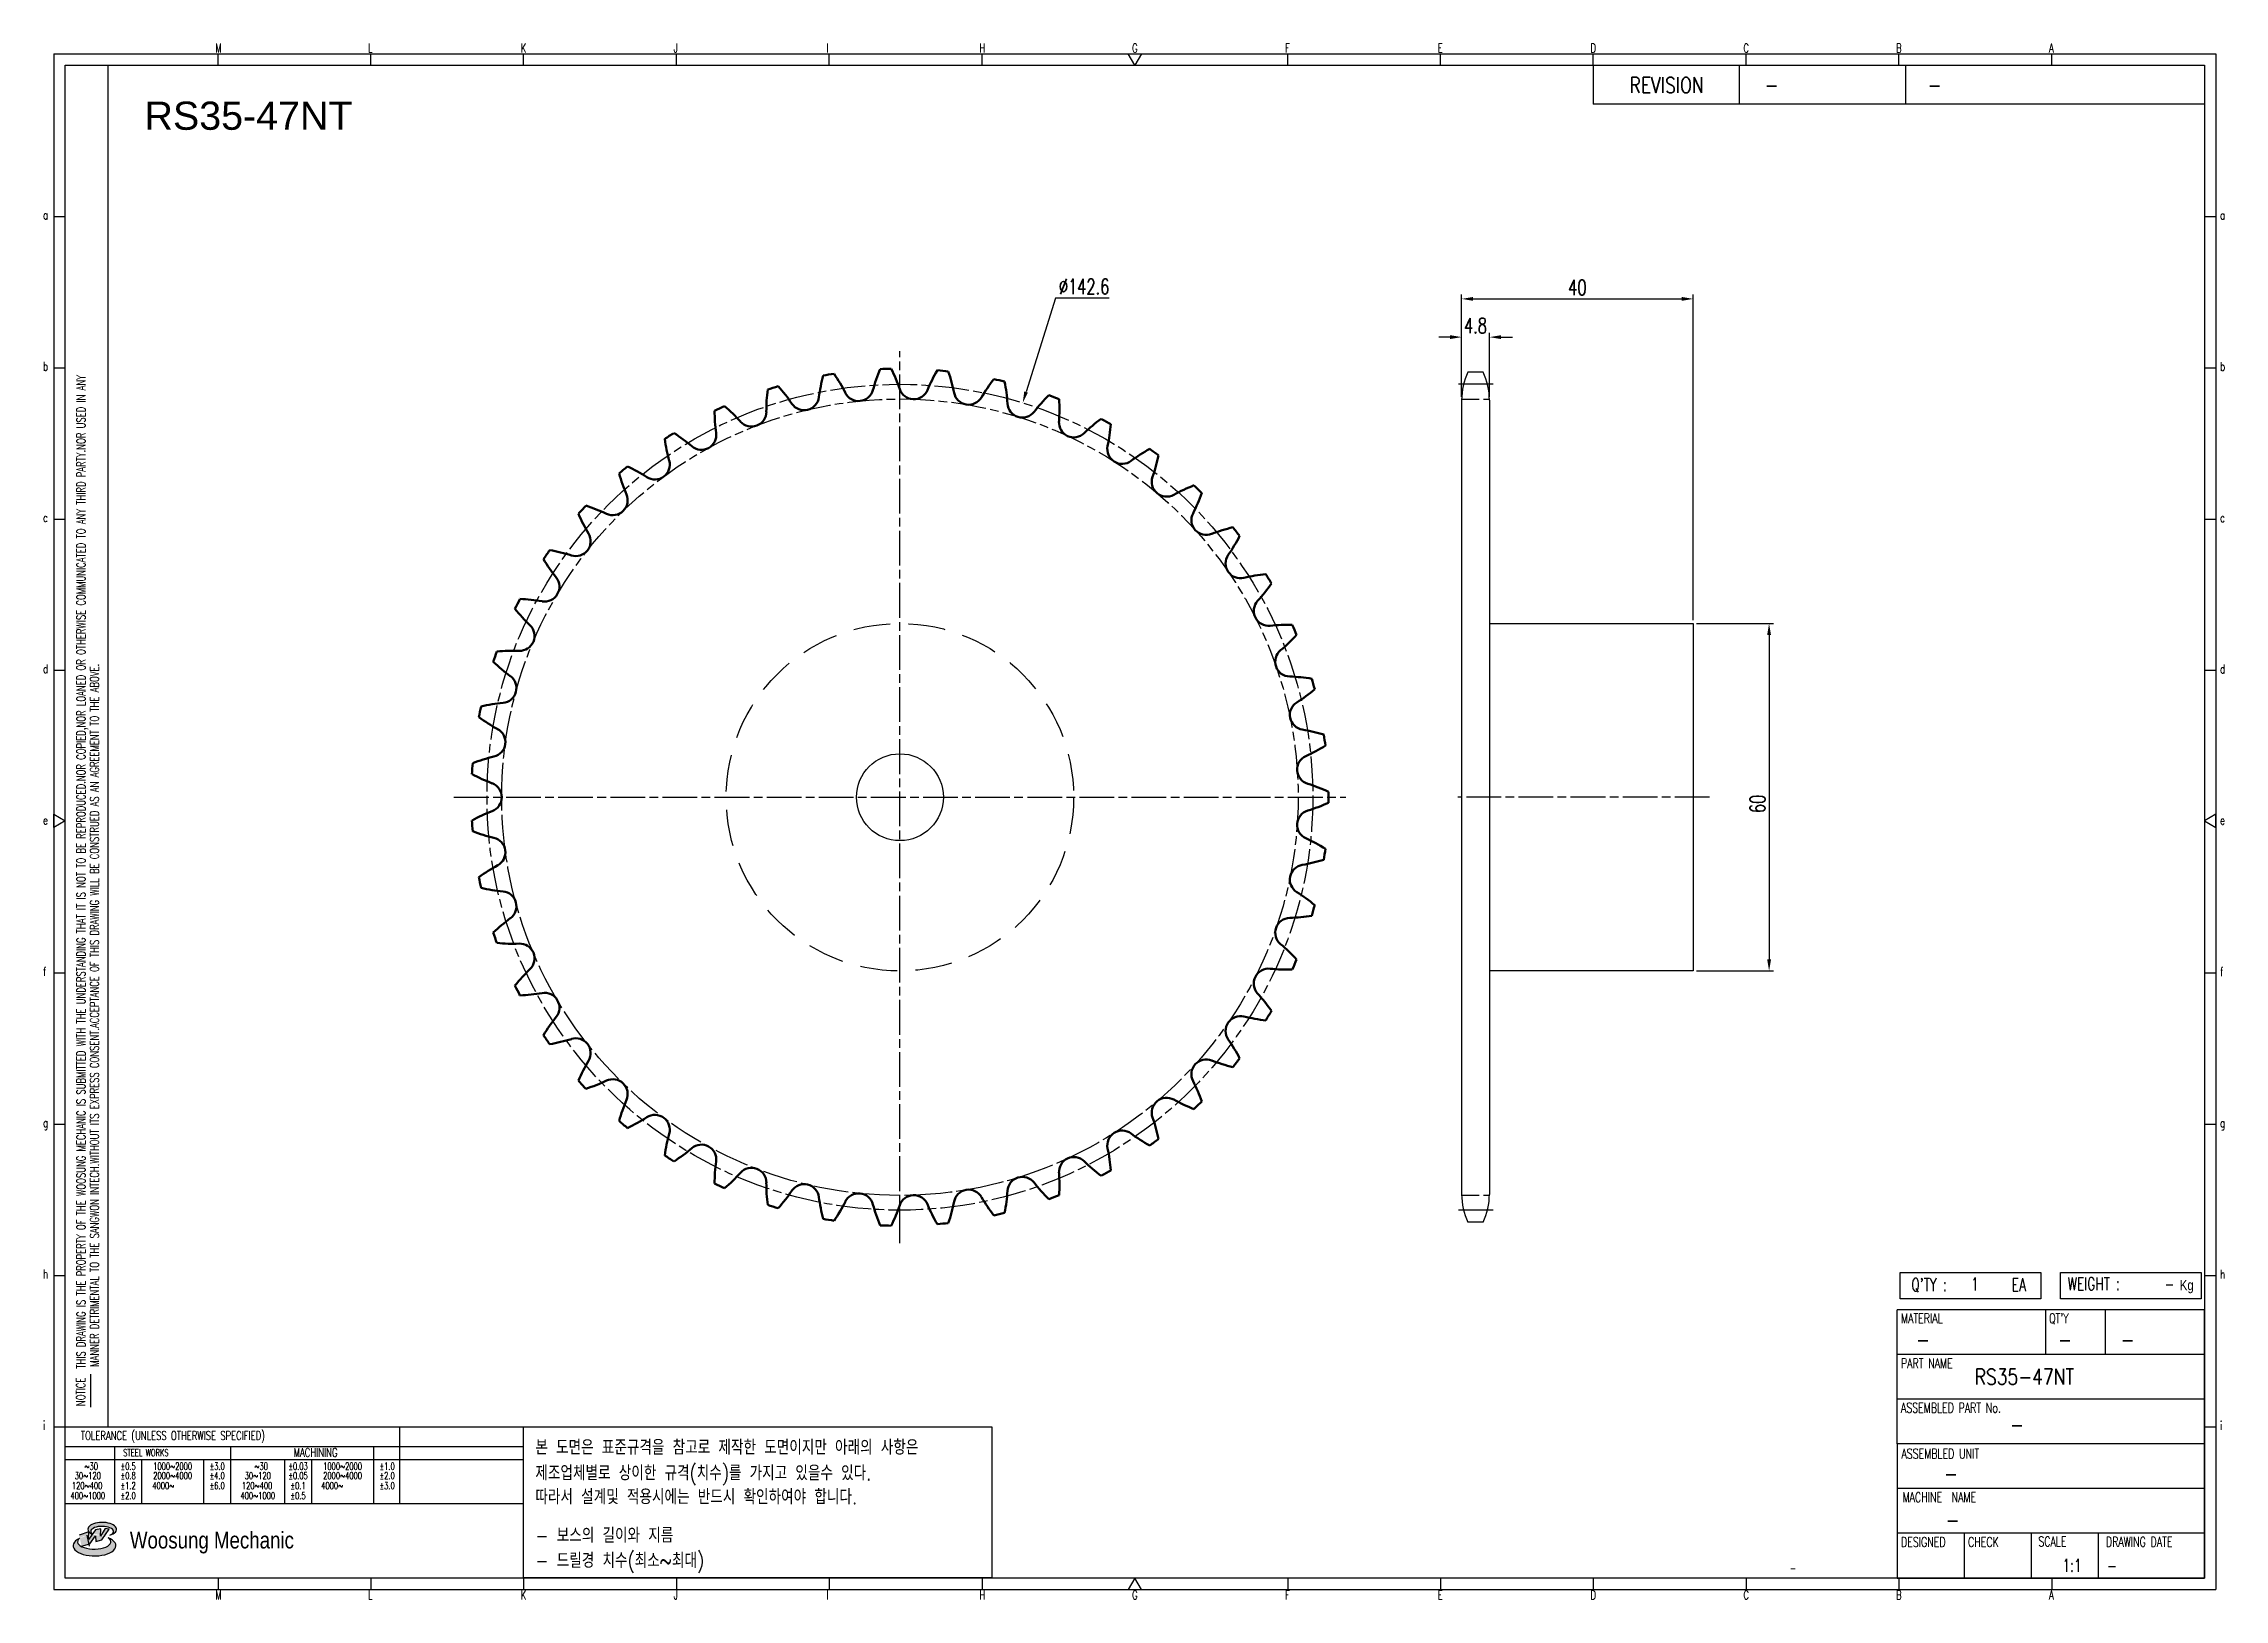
# Model space of a CAD drawing. Header units: millimetres. Extents: x -44812 to -44435, y 1096 to 1364.
import ezdxf
from ezdxf.enums import TextEntityAlignment as Align

# ---------------------------------------------------------------- set-up
doc = ezdxf.new("R2010")
doc.units = ezdxf.units.MM
for name, pattern in [('AM_ISO02W050', [7.5, 6, -1.5]), ('AM_ISO02W050x2', [3.75, 3, -0.75]), ('AM_ISO08W050', [18, 12, -1.5, 3, -1.5]), ('AM_ISO08W050x2', [9, 6, -0.75, 1.5, -0.75]), ('HIDDEN', [9.525, 6.35, -3.175])]:
    doc.linetypes.add(name, pattern=pattern)
for name, color, linetype, lineweight in [('AM_0N', 7, 'Continuous', 50), ('AM_3N', 6, 'AM_ISO02W050', 25), ('AM_7', 4, 'AM_ISO08W050', 25), ('AM_7N', 4, 'AM_ISO08W050', 25)]:
    doc.layers.add(name, color=color, linetype=linetype, lineweight=lineweight)
for name, color, linetype in [('HL', 2, 'HIDDEN'), ('S-DIM', 7, 'Continuous'), ('TITLE', 7, 'Continuous'), ('도면레이아웃', 7, 'Continuous')]:
    doc.layers.add(name, color=color, linetype=linetype)
doc.styles.add('HAN', font='ROMANS.shx', dxfattribs={"width": 0.7, "bigfont": 'whgtxt.shx'})
doc.styles.add('HKD_ST2', font='romans.shx', dxfattribs={"width": 0.7, "height": 4, "bigfont": '@extfont2.shx'})
doc.styles.add('HSG', font='SIMPLEX.shx', dxfattribs={"width": 0.7, "bigfont": 'HSG.shx'})
doc.styles.add('ROMANS', font='romans.shx', dxfattribs={"width": 0.7, "bigfont": 'whgtxt.shx'})
doc.styles.add('SLDTEXTSTYLE4', font='arial.ttf', dxfattribs={"width": 0.8})
doc.styles.get("Standard").update_dxf_attribs({"font": 'arial.ttf'})
doc.dimstyles.new('APP3.5', dxfattribs={"dimscale": 1.1, "dimtxt": 2.4, "dimasz": 1.8, "dimexe": 0.7, "dimexo": 0.5, "dimgap": 0.6, "dimtad": 1, "dimtoh": 1, "dimdec": 1, "dimrnd": 0.01, "dimzin": 9, "dimdsep": 46, "dimtxsty": 'HSG', "dimcen": 0, "dimclrd": 1, "dimclre": 1, "dimclrt": 256, "dimazin": 2, "dimtp": 1, "dimtm": 1, "dimtfac": 0.5, "dimtdec": 1, "dimtofl": 0, "dimtmove": 0, "dimatfit": 3, "dimfxl": 0, "dimtvp": 1, "dimtolj": 2, "dimlwd": -1, "dimlwe": -1, "dimarcsym": 0})

# ---------------------------------------------------------------- blocks, each defined once
blk = doc.blocks.new('SUYWSHJH')
at = {"layer": '도면레이아웃'}
h = blk.add_hatch(color=10, dxfattribs=at)
h.paths.add_polyline_path([(1.544, 35.177), (1.554, 34.966), (1.779, 35.034), (2.054, 35.422), (1.908, 35.446), (1.728, 35.167), (1.741, 35.439), (1.547, 35.405), (1.292, 35.041), (1.295, 35.33), (0.943, 35.208), (1.03, 34.8), (1.336, 34.885)])
edge = h.paths.add_edge_path()
edge.add_ellipse((1.795, 35.421), major_axis=(-0.53, 0), ratio=0.487785, start_angle=122.36065, end_angle=403.39574)
edge.add_line((1.411, 35.244), (1.419, 35.261))
edge.add_ellipse((1.798, 35.344), major_axis=(-0.423, 0), ratio=0.444396, start_angle=131.58977, end_angle=386.19408, ccw=False)
edge = h.paths.add_edge_path()
edge.add_ellipse((1.512, 34.815), major_axis=(-0.793, 0), ratio=0.480113, start_angle=314.67633, end_angle=590.85213)
edge.add_ellipse((1.501, 34.958), major_axis=(-0.62, 0), ratio=0.43311, start_angle=331.7024, end_angle=574.42495, ccw=False)
for p, q in [((0, 90.118), (80.15, 90.118)), ((0, 90.118), (0, 33.191)), ((6.089, 89.693), (6.089, 90.118)), ((11.753, 89.693), (11.753, 90.118)), ((17.418, 89.693), (17.418, 90.118)), ((23.082, 89.693), (23.082, 90.118)), ((28.746, 89.693), (28.746, 90.118)), ((34.411, 89.693), (34.411, 90.118)), ((45.739, 89.693), (45.739, 90.118)), ((51.404, 89.693), (51.404, 90.118)), ((57.068, 89.693), (57.068, 90.118)), ((62.732, 89.693), (62.732, 90.118)), ((68.397, 89.693), (68.397, 90.118)), ((74.061, 89.693), (74.061, 90.118)), ((80.15, 90.118), (80.15, 33.191)), ((0, 84.085), (0.425, 84.085)), ((79.725, 84.085), (80.15, 84.085)), ((0, 78.478), (0.425, 78.478)), ((79.725, 78.478), (80.15, 78.478)), ((0, 72.87), (0.425, 72.87)), ((79.725, 72.87), (80.15, 72.87)), ((0, 67.262), (0.425, 67.262)), ((79.725, 67.262), (80.15, 67.262)), ((0, 56.047), (0.425, 56.047)), ((79.725, 56.047), (80.15, 56.047)), ((0, 50.439), (0.425, 50.439)), ((79.725, 50.439), (80.15, 50.439)), ((0, 44.832), (0.425, 44.832)), ((79.725, 44.832), (80.15, 44.832)), ((1.377, 39.947), (1.377, 41.174)), ((0, 39.224), (0.425, 39.224)), ((79.725, 39.224), (80.15, 39.224)), ((0, 33.191), (80.15, 33.191)), ((6.089, 33.616), (6.089, 33.191)), ((11.753, 33.616), (11.753, 33.191)), ((17.418, 33.616), (17.418, 33.191)), ((23.082, 33.616), (23.082, 33.191)), ((28.746, 33.616), (28.746, 33.191)), ((34.411, 33.616), (34.411, 33.191)), ((45.739, 33.616), (45.739, 33.191)), ((51.404, 33.616), (51.404, 33.191)), ((57.068, 33.616), (57.068, 33.191)), ((62.732, 33.616), (62.732, 33.191)), ((68.397, 33.616), (68.397, 33.191)), ((74.061, 33.616), (74.061, 33.191))]:
    blk.add_line(p, q)
at = {"color": 2}
for p, q in [((2.017, 39.224), (2.017, 89.693)), ((0.425, 39.224), (17.418, 39.224)), ((12.816, 39.224), (12.816, 36.382)), ((17.418, 33.616), (17.418, 39.224)), ((0.425, 38.487), (17.418, 38.487)), ((0.425, 38.012), (17.418, 38.012)), ((2.257, 38.487), (2.257, 36.382)), ((3.257, 38.012), (3.257, 36.382)), ((5.557, 38.012), (5.557, 36.382)), ((6.557, 38.5), (6.557, 36.382)), ((8.557, 38.012), (8.557, 36.382)), ((9.557, 38.026), (9.557, 36.382)), ((11.857, 38.487), (11.857, 36.382)), ((0.425, 36.382), (17.418, 36.382))]:
    blk.add_line(p, q, dxfattribs=at)
at = {"color": 6, "ltscale": 0.5}
for p, q in [((57.068, 89.693), (57.068, 88.246)), ((62.47, 89.693), (62.47, 88.246)), ((68.635, 89.693), (68.635, 88.246)), ((79.725, 88.246), (57.068, 88.246)), ((68.336, 38.59), (68.336, 43.563)), ((79.725, 43.563), (68.336, 43.563)), ((73.827, 43.563), (73.827, 41.905)), ((76.037, 43.563), (76.037, 41.905)), ((79.725, 38.59), (79.725, 43.563)), ((79.725, 41.905), (68.336, 41.905)), ((79.725, 40.248), (68.336, 40.248)), ((68.336, 38.59), (68.336, 33.616)), ((79.725, 38.59), (68.336, 38.59)), ((79.725, 33.616), (79.725, 38.59)), ((79.725, 36.932), (68.336, 36.932)), ((79.725, 35.274), (68.336, 35.274)), ((70.822, 33.616), (70.822, 35.274)), ((73.309, 33.616), (73.309, 35.274)), ((75.796, 33.616), (75.796, 35.274)), ((68.336, 33.616), (79.725, 33.616))]:
    blk.add_line(p, q, dxfattribs=at)
for points in [[(40.075, 89.693), (39.83, 90.118), (40.32, 90.118)], [(0.425, 89.693), (79.725, 89.693), (79.725, 33.616), (0.425, 33.616)], [(0.425, 61.679), (0, 61.433), (0, 61.924)], [(79.725, 61.679), (80.15, 61.433), (80.15, 61.924)], [(40.075, 33.616), (39.83, 33.191), (40.32, 33.191)]]:
    blk.add_lwpolyline(points, close=True)
at = {"layer": 'TITLE', "color": 20}
for p, q in [((68.449, 43.961), (68.449, 44.936)), ((68.449, 44.936), (73.654, 44.936)), ((73.654, 44.936), (73.654, 43.961)), ((74.39, 43.961), (74.39, 44.936)), ((74.39, 44.936), (79.595, 44.936)), ((79.595, 44.936), (79.595, 43.961)), ((73.654, 43.961), (68.449, 43.961)), ((79.595, 43.961), (74.39, 43.961))]:
    blk.add_line(p, q, dxfattribs=at)
at = {"layer": '도면레이아웃'}
for p, q in [((1.295, 35.33), (0.943, 35.208)), ((1.03, 34.8), (1.336, 34.885)), ((1.224, 35.208), (1.311, 34.8)), ((1.224, 35.208), (1.224, 35.208)), ((1.547, 35.405), (1.292, 35.041)), ((1.292, 35.041), (1.295, 35.33)), ((1.336, 34.885), (1.544, 35.177)), ((1.419, 35.261), (1.411, 35.244)), ((1.544, 35.177), (1.554, 34.966)), ((1.741, 35.439), (1.547, 35.405)), ((1.554, 34.966), (1.779, 35.034)), ((1.908, 35.446), (1.728, 35.167)), ((1.728, 35.167), (1.741, 35.439)), ((1.779, 35.034), (2.054, 35.422)), ((2.054, 35.422), (1.908, 35.446))]:
    blk.add_line(p, q, dxfattribs=at)
for centre, major_axis, ratio, start_param, end_param in [((1.795, 35.421), (-0.53, 0), 0.487785, 2.135596, 7.040584), ((1.512, 34.815), (-0.793, 0), 0.480113, 5.492138, 10.312315), ((1.501, 34.958), (-0.62, 0), 0.43311, 5.789299, 10.025607), ((1.798, 35.344), (-0.423, 0), 0.444396, 2.296675, 6.740358)]:
    blk.add_ellipse(centre, major_axis=major_axis, ratio=ratio, start_param=start_param, end_param=end_param, dxfattribs=at)
at = {"color": 4, "style": 'HKD_ST2', "width": 0.7}
for s, p in [('M', (5.988, 90.164)), ('L', (11.652, 90.164)), ('K', (17.316, 90.164)), ('J', (22.981, 90.164)), ('I', (28.645, 90.164)), ('H', (34.309, 90.164)), ('G', (39.974, 90.164)), ('F', (45.638, 90.164)), ('E', (51.302, 90.164)), ('D', (56.967, 90.164)), ('C', (62.631, 90.164)), ('B', (68.295, 90.164)), ('A', (73.96, 90.164)), ('a', (-0.395, 83.976)), ('a', (80.305, 83.97)), ('b', (-0.395, 78.368)), ('b', (80.305, 78.362)), ('c', (-0.395, 72.76)), ('c', (80.305, 72.754)), ('d', (-0.395, 67.153)), ('d', (80.305, 67.147)), ('e', (-0.395, 61.545)), ('e', (80.305, 61.539)), ('f', (-0.395, 55.937)), ('f', (80.305, 55.931)), ('g', (-0.395, 50.33)), ('g', (80.305, 50.324)), ('h', (-0.395, 44.722)), ('h', (80.305, 44.716)), ('i', (-0.395, 39.114)), ('i', (80.305, 39.108)), ('M', (5.988, 32.824)), ('L', (11.652, 32.824)), ('K', (17.316, 32.824)), ('J', (22.981, 32.824)), ('I', (28.645, 32.824)), ('H', (34.309, 32.824)), ('G', (39.974, 32.824)), ('F', (45.638, 32.824)), ('E', (51.302, 32.824)), ('D', (56.967, 32.824)), ('C', (62.631, 32.824)), ('B', (68.295, 32.824)), ('A', (73.96, 32.824))]:
    blk.add_text(s, height=0.326, dxfattribs=at).set_placement(p)
for s, height, style, width, p in [('REVISION', 0.5806, 'HAN', 0.8, (58.415, 88.664)), ('-', 0.581, 'HAN', 0.8, (63.426, 88.664)), ('-', 0.581, 'HAN', 0.8, (69.468, 88.664)), ("Q'TY : ", 0.4746, 'HKD_ST2', 0.7, (68.857, 44.253)), ('1', 0.475, 'HKD_ST2', 0.7, (71.071, 44.275)), ('EA', 0.4746, 'HKD_ST2', 0.7, (72.578, 44.253)), ('WEIGHT : ', 0.4746, 'HKD_ST2', 0.7, (74.65, 44.286)), ('-', 0.581, 'HAN', 0.8, (69.029, 42.157)), ('-', 0.581, 'HAN', 0.8, (74.289, 42.157)), ('-', 0.581, 'HAN', 0.8, (76.623, 42.157)), ('-', 0.581, 'HAN', 0.8, (72.515, 39.013)), ('-', 0.581, 'HAN', 0.8, (70.067, 37.189)), ('-', 0.581, 'HAN', 0.8, (70.126, 35.48)), ('1:1', 0.4746, 'HKD_ST2', 0.7, (74.458, 33.848)), ('-', 0.475, 'HKD_ST2', 0.7, (76.112, 33.837))]:
    blk.add_text(s, height=height, dxfattribs=dict(style=style, width=width)).set_placement(p)
at = {"color": 1, "style": 'HKD_ST2', "width": 0.7}
for s, p in [(' THIS DRAWING IS THE PROPERTY OF THE WOOSUNG MECHANIC IS SUBMITTED WITH THE UNDERSTANDING THAT IT IS NOT TO BE REPRODUCED.NOR COPIED,NOR LOANED OR OTHERWISE COMMUNICATED TO ANY THIRD PARTY.NOR USED IN ANY', (1.173, 41.217)), ('MANNER DETRIMENTAL TO THE SANGWON INTECH.WITHOUT ITS EXPRESS CONSENT.ACCEPTANCE OF THIS DRAWING WILL BE CONSTRUED AS AN AGREEMENT TO THE ABOVE.', (1.672, 41.447))]:
    blk.add_text(s, height=0.326266, rotation=90, dxfattribs=at).set_placement(p)
at = {"style": 'HKD_ST2', "width": 0.7}
blk.add_text('-', height=0.475, dxfattribs=at).set_placement((78.613, 44.286), align=Align.RIGHT)
at = {"color": 4, "style": 'HKD_ST2', "width": 0.7}
for s, height, p in [('MATERIAL', 0.3651, (68.474, 43.425)), ("QT'Y", 0.3651, (73.965, 43.425)), ('PART NAME', 0.3651, (68.474, 41.756)), ('ASSEMBLED PART No.', 0.36511, (68.474, 40.109)), ('ASSEMBLED UNIT', 0.36511, (68.49, 38.408)), ('MACHINE  NAME', 0.36511, (68.532, 36.794)), ('DESIGNED', 0.3651, (68.474, 35.136)), ('CHECK', 0.3651, (70.961, 35.136)), ('SCALE', 0.3651, (73.566, 35.153)), ('DRAWING DATE', 0.36511, (76.071, 35.141))]:
    blk.add_text(s, height=height, dxfattribs=at).set_placement(p, align=Align.TOP_LEFT)
at = {"style": 'HKD_ST2', "width": 0.7}
blk.add_text('NOTICE', height=0.3263, rotation=90, dxfattribs=at).set_placement((1.163, 39.988))
for s, height, style, width, p in [('TOLERANCE (UNLESS OTHERWISE SPECIFIED)', 0.32627, 'HKD_ST2', 0.7, (4.417, 38.896)), ('-', 0.326, 'ROMANS', 0.65, (64.469, 33.975))]:
    blk.add_text(s, height=height, dxfattribs=dict(style=style, width=width)).set_placement(p, align=Align.MIDDLE_CENTER)
at = {"color": 4, "style": 'HKD_ST2', "width": 0.7}
for s, height, p in [('STEEL WORKS', 0.26101, (3.416, 38.268)), ('MACHINING', 0.3263, (9.707, 38.27)), ('%%P0.5', 0.261, (2.757, 37.762)), ('%%P0.8', 0.261, (2.757, 37.411)), ('%%P3.0', 0.261, (6.057, 37.762)), ('%%P4.0', 0.261, (6.057, 37.411)), ('%%P0.03', 0.261, (9.057, 37.762)), ('%%P0.05', 0.261, (9.057, 37.411)), ('%%P1.0', 0.261, (12.357, 37.762)), ('%%P2.0', 0.261, (12.357, 37.411)), ('%%P1.2', 0.261, (2.757, 37.045)), ('%%P2.0', 0.261, (2.757, 36.67)), ('%%P6.0', 0.261, (6.057, 37.045)), ('%%P0.1', 0.261, (9.057, 37.045)), ('%%P0.5', 0.261, (9.057, 36.67)), ('%%P3.0', 0.261, (12.357, 37.045))]:
    blk.add_text(s, height=height, dxfattribs=at).set_placement(p, align=Align.MIDDLE)
for s, height, p in [('30%%126120', 0.261, (1.263, 37.411)), ('%%12630', 0.261, (1.389, 37.762)), ('2000%%1264000', 0.26101, (4.407, 37.411)), ('1000%%1262000', 0.26101, (4.407, 37.762)), ('30%%126120', 0.261, (7.563, 37.411)), ('%%12630', 0.261, (7.689, 37.762)), ('2000%%1264000', 0.26101, (10.707, 37.411)), ('1000%%1262000', 0.26101, (10.707, 37.762)), ('400%%1261000', 0.26101, (1.263, 36.67)), ('120%%126400', 0.26101, (1.237, 37.045)), ('4000%%126', 0.261, (4.061, 37.045)), ('400%%1261000', 0.26101, (7.563, 36.67)), ('120%%126400', 0.26101, (7.537, 37.045)), ('4000%%126', 0.261, (10.321, 37.045))]:
    blk.add_text(s, height=height, dxfattribs=at).set_placement(p, align=Align.MIDDLE_CENTER)
at = {"color": 1, "style": 'SLDTEXTSTYLE4', "width": 0.8}
blk.add_text('Woosung Mechanic', height=0.61957, dxfattribs=at).set_placement((2.822, 34.711))
at = {"layer": 'TITLE', "width": 0.8}
blk.add_text('Kg', height=0.3789, dxfattribs=at).set_placement((78.807, 44.286))
blk = doc.blocks.new('*D534')
at = {"layer": 'Defpoints', "color": 0, "transparency": 16777216}
for p in [(-44526.92, 1264.35), (-44526.92, 1204.35), (-44513.83, 1204.35)]:
    blk.add_point(p, dxfattribs=at)
at = {"layer": 'S-DIM', "color": 1, "transparency": 16777216}
for p, q in [((-44526.37, 1264.35), (-44513.06, 1264.35)), ((-44513.83, 1262.37), (-44513.83, 1206.33)), ((-44526.37, 1204.35), (-44513.06, 1204.35))]:
    blk.add_line(p, q, dxfattribs=at)
for points in [[(-44514.16, 1262.37), (-44513.5, 1262.37), (-44513.83, 1264.35)], [(-44514.16, 1206.33), (-44513.5, 1206.33), (-44513.83, 1204.35)]]:
    blk.add_solid(points, dxfattribs=at)
at = {"layer": 'S-DIM', "transparency": 16777216, "insert": (-44515.81, 1233.19), "char_height": 2.64, "attachment_point": 5, "rotation": 90, "style": 'HSG'}
blk.add_mtext('\\A2;60', dxfattribs=at)
blk = doc.blocks.new('*D535')
at = {"layer": 'Defpoints', "color": 0, "transparency": 16777216}
for p in [(-44562.12, 1313.79), (-44566.92, 1302.93), (-44562.12, 1302.93)]:
    blk.add_point(p, dxfattribs=at)
at = {"layer": 'S-DIM', "color": 1, "transparency": 16777216}
for p, q in [((-44566.92, 1303.48), (-44566.92, 1314.56)), ((-44562.12, 1303.48), (-44562.12, 1314.56)), ((-44568.9, 1313.79), (-44570.88, 1313.79)), ((-44560.14, 1313.79), (-44558.16, 1313.79))]:
    blk.add_line(p, q, dxfattribs=at)
for points in [[(-44568.9, 1314.12), (-44568.9, 1313.46), (-44566.92, 1313.79)], [(-44560.14, 1314.12), (-44560.14, 1313.46), (-44562.12, 1313.79)]]:
    blk.add_solid(points, dxfattribs=at)
at = {"layer": 'S-DIM', "transparency": 16777216, "insert": (-44564.52, 1315.77), "char_height": 2.64, "attachment_point": 5, "style": 'HSG'}
blk.add_mtext('\\A2;4.8', dxfattribs=at)
blk = doc.blocks.new('*D536')
at = {"layer": 'Defpoints', "color": 0, "transparency": 16777216}
for p in [(-44526.92, 1320.39), (-44566.92, 1302.93), (-44526.92, 1264.35)]:
    blk.add_point(p, dxfattribs=at)
at = {"layer": 'S-DIM', "color": 1, "transparency": 16777216}
for p, q in [((-44566.92, 1303.48), (-44566.92, 1321.16)), ((-44564.94, 1320.39), (-44528.9, 1320.39)), ((-44526.92, 1264.9), (-44526.92, 1321.16))]:
    blk.add_line(p, q, dxfattribs=at)
for points in [[(-44564.94, 1320.72), (-44564.94, 1320.06), (-44566.92, 1320.39)], [(-44528.9, 1320.72), (-44528.9, 1320.06), (-44526.92, 1320.39)]]:
    blk.add_solid(points, dxfattribs=at)
at = {"layer": 'S-DIM', "transparency": 16777216, "insert": (-44546.92, 1322.37), "char_height": 2.64, "attachment_point": 5, "style": 'HSG'}
blk.add_mtext('\\A2;40', dxfattribs=at)
blk = doc.blocks.new('*D537')
at = {"layer": 'Defpoints', "color": 0, "transparency": 16777216}
for p in [(-44642.71, 1302.43), (-44685.1, 1166.27)]:
    blk.add_point(p, dxfattribs=at)
at = {"layer": 'S-DIM', "color": 1, "transparency": 16777216}
for p, q in [((-44637.07, 1320.54), (-44642.12, 1304.32)), ((-44627.79, 1320.54), (-44637.07, 1320.54))]:
    blk.add_line(p, q, dxfattribs=at)
blk.add_solid([(-44642.44, 1304.42), (-44641.81, 1304.22), (-44642.71, 1302.43)], dxfattribs=at)
at = {"layer": 'S-DIM', "transparency": 16777216, "insert": (-44632.1, 1322.52), "char_height": 2.64, "attachment_point": 5, "style": 'HSG'}
blk.add_mtext('\\A2;∅142.6', dxfattribs=at)

msp = doc.modelspace()

# ---------------------------------------------------------------- linework, layer by layer
for p, q in [((-44563.19, 1307.73), (-44565.85, 1307.73)), ((-44566.92, 1302.93), (-44566.92, 1165.77)), ((-44562.12, 1302.93), (-44562.12, 1165.77)), ((-44563.19, 1160.97), (-44565.85, 1160.97))]:
    msp.add_line(p, q)
msp.add_lwpolyline([(-44562.12, 1264.35), (-44526.92, 1264.35), (-44526.92, 1204.35), (-44562.12, 1204.35)])
at = {"color": 4}
msp.add_lwpolyline([(-44728.89, 1125.66), (-44648.02, 1125.66), (-44648.02, 1099.54), (-44728.89, 1099.54)], close=True, dxfattribs=at)
msp.add_circle((-44663.91, 1234.35), 7.5)
for centre, start, end in [((-44555.62, 1302.93), 154.8633, 180), ((-44573.42, 1302.93), 0, 25.1367), ((-44555.62, 1165.77), 180, 205.1367), ((-44573.42, 1165.77), 334.8633, 0)]:
    msp.add_arc(centre, 11.3, start, end)
at = {"layer": 'AM_0N'}
for centre, radius, start, end in [((-44648.29, 1299.47), 29.87, 165.0926, 172.4468), ((-44663.91, 1234.35), 74, 98.8376, 100.3114), ((-44700.02, 1290.75), 29.87, 26.7021, 34.0563), ((-44639.75, 1296.81), 29.87, 157.4331, 164.7872), ((-44663.91, 1234.35), 74, 91.178, 92.6518), ((-44692.18, 1295.06), 29.87, 19.0426, 26.3967), ((-44631.64, 1293.03), 29.87, 149.7735, 157.1277), ((-44663.91, 1234.35), 74, 83.5184, 84.9922), ((-44683.84, 1298.28), 29.87, 11.383, 18.7372), ((-44657.11, 1300.97), 29.87, 172.7522, 180.1064), ((-44663.91, 1234.35), 74, 106.4971, 107.9709), ((-44707.22, 1285.43), 29.87, 34.3617, 41.7159), ((-44680.44, 1303.74), 2.57, 214.3617, 352.4468), ((-44671.05, 1305.32), 2.57, 206.7021, 344.7872), ((-44661.52, 1305.64), 2.57, 199.0426, 337.1277), ((-44652.04, 1304.69), 2.57, 191.383, 329.4681), ((-44624.1, 1288.21), 29.87, 142.1139, 149.4681), ((-44663.91, 1234.35), 74, 75.8588, 77.3326), ((-44675.14, 1300.37), 29.87, 3.7234, 11.0776), ((-44617.28, 1282.42), 29.87, 134.4543, 141.8085), ((-44663.91, 1234.35), 74, 68.1993, 69.6731), ((-44666.24, 1301.28), 29.87, 356.0638, 3.418), ((-44663.91, 1234.35), 74, 114.1567, 115.6305), ((-44666.05, 1301.29), 29.87, 180.4118, 187.766), ((-44713.64, 1279.2), 29.87, 42.0213, 49.3755), ((-44689.54, 1300.91), 2.57, 222.0213, 0.1064), ((-44642.77, 1302.48), 2.57, 183.7234, 321.8085), ((-44633.88, 1299.05), 2.57, 176.0638, 314.1489), ((-44611.29, 1275.78), 29.87, 126.7948, 134.1489), ((-44663.91, 1234.35), 74, 60.5397, 62.0135), ((-44663.91, 1234.35), 74, 121.8163, 123.2901), ((-44674.95, 1300.4), 29.87, 188.0714, 195.4255), ((-44719.17, 1272.17), 29.87, 49.6809, 57.035), ((-44698.19, 1296.9), 2.57, 229.6809, 7.766), ((-44657.3, 1300.99), 29.87, 348.4043, 355.7584), ((-44706.22, 1291.78), 2.57, 237.3404, 15.4255), ((-44625.53, 1294.47), 2.57, 168.4043, 306.4894), ((-44606.24, 1268.4), 29.87, 119.1352, 126.4894), ((-44663.91, 1234.35), 74, 52.8801, 54.3539), ((-44648.48, 1299.52), 29.87, 340.7447, 348.0989), ((-44663.91, 1234.35), 74, 129.4759, 130.9497), ((-44683.65, 1298.34), 29.87, 195.7309, 203.0851), ((-44723.72, 1264.47), 29.87, 57.3404, 64.6946), ((-44617.86, 1288.82), 2.57, 160.7447, 298.8298), ((-44602.21, 1260.41), 29.87, 111.4756, 118.8298), ((-44663.91, 1234.35), 74, 45.2205, 46.6943), ((-44663.91, 1234.35), 74, 137.1354, 138.6092), ((-44727.2, 1256.23), 29.87, 65, 72.3542), ((-44713.49, 1285.62), 2.57, 245, 23.0851), ((-44639.93, 1296.88), 29.87, 333.0851, 340.4393), ((-44692.01, 1295.14), 29.87, 203.3905, 210.7447), ((-44611.01, 1282.2), 2.57, 153.0851, 291.1702), ((-44599.29, 1251.95), 29.87, 103.816, 111.1702), ((-44663.91, 1234.35), 74, 37.561, 39.0348), ((-44663.91, 1234.35), 74, 144.795, 146.2688), ((-44729.55, 1247.59), 29.87, 72.6596, 80.0137), ((-44719.88, 1278.56), 2.57, 252.6596, 30.7447), ((-44631.81, 1293.13), 29.87, 325.4255, 332.7797), ((-44699.86, 1290.85), 29.87, 211.0501, 218.4043), ((-44605.1, 1274.72), 2.57, 145.4255, 283.5106), ((-44597.52, 1243.18), 29.87, 96.1565, 103.5106), ((-44663.91, 1234.35), 74, 29.9014, 31.3752), ((-44725.28, 1270.7), 2.57, 260.3191, 38.4043), ((-44624.26, 1288.32), 29.87, 317.766, 325.1201), ((-44663.91, 1234.35), 74, 152.4546, 153.9284), ((-44707.07, 1285.55), 29.87, 218.7097, 226.0638), ((-44730.73, 1238.73), 29.87, 80.3191, 87.6733), ((-44600.24, 1266.52), 2.57, 137.766, 275.8511), ((-44729.57, 1262.2), 2.57, 267.9787, 46.0638), ((-44596.94, 1234.25), 29.87, 88.4969, 95.8511), ((-44617.42, 1282.56), 29.87, 310.1064, 317.4606), ((-44663.91, 1234.35), 74, 22.2418, 23.7156), ((-44663.91, 1234.35), 74, 160.1142, 161.588), ((-44713.51, 1279.34), 29.87, 226.3692, 233.7234), ((-44730.72, 1229.78), 29.87, 87.9787, 95.3329), ((-44596.53, 1257.75), 2.57, 130.1064, 268.1915), ((-44732.7, 1253.2), 2.57, 275.6383, 53.7234), ((-44597.55, 1225.33), 29.87, 80.8373, 88.1915), ((-44663.91, 1234.35), 74, 14.5822, 16.056), ((-44729.51, 1220.92), 29.87, 95.6383, 102.9925), ((-44594.01, 1248.56), 2.57, 122.4468, 260.5319), ((-44611.41, 1275.93), 29.87, 302.4468, 309.801), ((-44663.91, 1234.35), 74, 167.7737, 169.2475), ((-44719.06, 1272.33), 29.87, 234.0288, 241.383), ((-44734.6, 1243.86), 2.57, 283.2979, 61.383), ((-44599.34, 1216.56), 29.87, 73.1777, 80.5319), ((-44606.34, 1268.56), 29.87, 294.7872, 302.1414), ((-44663.91, 1234.35), 74, 6.9227, 8.3965), ((-44663.91, 1234.35), 74, 175.4333, 176.9071), ((-44727.14, 1212.29), 29.87, 103.2979, 110.652), ((-44592.74, 1239.12), 2.57, 114.7872, 252.8723), ((-44723.63, 1264.64), 29.87, 241.6884, 249.0426), ((-44735.23, 1234.35), 2.57, 290.9574, 69.0426), ((-44602.29, 1208.12), 29.87, 65.5182, 72.8723), ((-44663.91, 1234.35), 74, 359.2631, 0.7369), ((-44723.63, 1204.06), 29.87, 110.9574, 118.3116), ((-44592.74, 1229.59), 2.57, 107.1277, 245.2128), ((-44602.29, 1260.58), 29.87, 287.1277, 294.4818), ((-44663.91, 1234.35), 74, 183.0929, 184.5667), ((-44727.14, 1256.41), 29.87, 249.348, 256.7021), ((-44734.6, 1224.84), 2.57, 298.617, 76.7021), ((-44606.34, 1200.14), 29.87, 57.8586, 65.2128), ((-44663.91, 1234.35), 74, 351.6035, 353.0773), ((-44719.06, 1196.37), 29.87, 118.617, 125.9712), ((-44663.91, 1234.35), 74, 190.7525, 192.2263), ((-44594.01, 1220.14), 2.57, 99.4681, 237.5532), ((-44599.34, 1252.14), 29.87, 279.4681, 286.8223), ((-44729.51, 1247.79), 29.87, 257.0075, 264.3617), ((-44732.7, 1215.51), 2.57, 306.2766, 84.3617), ((-44611.41, 1192.77), 29.87, 50.199, 57.5532), ((-44713.51, 1189.36), 29.87, 126.2766, 133.6308), ((-44596.53, 1210.95), 2.57, 91.8085, 229.8936), ((-44597.55, 1243.37), 29.87, 271.8085, 279.1627), ((-44663.91, 1234.35), 74, 343.944, 345.4178), ((-44663.91, 1234.35), 74, 198.412, 199.8858), ((-44730.72, 1238.92), 29.87, 264.6671, 272.0213), ((-44729.57, 1206.51), 2.57, 313.9362, 92.0213), ((-44617.42, 1186.14), 29.87, 42.5394, 49.8936), ((-44663.91, 1234.35), 74, 336.2844, 337.7582), ((-44707.07, 1183.15), 29.87, 133.9362, 141.2903), ((-44663.91, 1234.35), 74, 206.0716, 207.5454), ((-44600.24, 1202.18), 2.57, 84.1489, 222.234), ((-44596.94, 1234.45), 29.87, 264.1489, 271.5031), ((-44730.73, 1229.97), 29.87, 272.3267, 279.6809), ((-44725.28, 1198), 2.57, 321.5957, 99.6809), ((-44624.26, 1180.38), 29.87, 34.8799, 42.234), ((-44663.91, 1234.35), 74, 328.6248, 330.0986), ((-44699.86, 1177.85), 29.87, 141.5957, 148.9499), ((-44605.1, 1193.98), 2.57, 76.4894, 214.5745), ((-44597.52, 1225.52), 29.87, 256.4894, 263.8435), ((-44663.91, 1234.35), 74, 213.7312, 215.205), ((-44729.55, 1221.11), 29.87, 279.9863, 287.3404), ((-44719.88, 1190.15), 2.57, 329.2553, 107.3404), ((-44631.81, 1175.58), 29.87, 27.2203, 34.5745), ((-44692.01, 1173.56), 29.87, 149.2553, 156.6095), ((-44611.01, 1186.51), 2.57, 68.8298, 206.9149), ((-44599.29, 1216.75), 29.87, 248.8298, 256.184), ((-44663.91, 1234.35), 74, 320.9652, 322.439), ((-44663.91, 1234.35), 74, 221.3908, 222.8646), ((-44727.2, 1212.48), 29.87, 287.6458, 295), ((-44713.49, 1183.08), 2.57, 336.9149, 115), ((-44617.86, 1179.88), 2.57, 61.1702, 199.2553), ((-44639.93, 1171.82), 29.87, 19.5607, 26.9149), ((-44683.65, 1170.36), 29.87, 156.9149, 164.2691), ((-44723.72, 1204.23), 29.87, 295.3054, 302.6596), ((-44706.22, 1176.93), 2.57, 344.5745, 122.6596), ((-44648.48, 1169.18), 29.87, 11.9011, 19.2553), ((-44602.21, 1208.3), 29.87, 241.1702, 248.5244), ((-44663.91, 1234.35), 74, 313.3057, 314.7795), ((-44663.91, 1234.35), 74, 229.0503, 230.5241), ((-44674.95, 1168.3), 29.87, 164.5745, 171.9286), ((-44625.53, 1174.23), 2.57, 53.5106, 191.5957), ((-44606.24, 1200.31), 29.87, 233.5106, 240.8648), ((-44663.91, 1234.35), 74, 305.6461, 307.1199), ((-44663.91, 1234.35), 74, 236.7099, 238.1837), ((-44719.17, 1196.53), 29.87, 302.965, 310.3191), ((-44698.19, 1171.8), 2.57, 352.234, 130.3191), ((-44666.05, 1167.42), 29.87, 172.234, 179.5882), ((-44633.88, 1169.65), 2.57, 45.8511, 183.9362), ((-44611.29, 1192.92), 29.87, 225.8511, 233.2052), ((-44657.3, 1167.71), 29.87, 4.2416, 11.5957), ((-44663.91, 1234.35), 74, 244.3695, 245.8433), ((-44713.64, 1189.5), 29.87, 310.6245, 317.9787), ((-44689.54, 1167.79), 2.57, 359.8936, 137.9787), ((-44657.11, 1167.73), 29.87, 179.8936, 187.2478), ((-44680.44, 1164.97), 2.57, 7.5532, 145.6383), ((-44642.77, 1166.23), 2.57, 38.1915, 176.2766), ((-44617.28, 1186.28), 29.87, 218.1915, 225.5457), ((-44666.24, 1167.42), 29.87, 356.582, 3.9362), ((-44663.91, 1234.35), 74, 297.9865, 299.4603), ((-44663.91, 1234.35), 74, 252.0291, 253.5029), ((-44707.22, 1183.27), 29.87, 318.2841, 325.6383), ((-44648.29, 1169.23), 29.87, 187.5532, 194.9074), ((-44700.02, 1177.96), 29.87, 325.9437, 333.2979), ((-44671.05, 1163.38), 2.57, 15.2128, 153.2979), ((-44639.75, 1171.89), 29.87, 195.2128, 202.5669), ((-44692.18, 1173.65), 29.87, 333.6033, 340.9574), ((-44661.52, 1163.06), 2.57, 22.8723, 160.9574), ((-44631.64, 1175.67), 29.87, 202.8723, 210.2265), ((-44683.84, 1170.42), 29.87, 341.2628, 348.617), ((-44652.04, 1164.02), 2.57, 30.5319, 168.617), ((-44624.1, 1180.49), 29.87, 210.5319, 217.8861), ((-44675.14, 1168.33), 29.87, 348.9224, 356.2766), ((-44663.91, 1234.35), 74, 290.3269, 291.8007), ((-44663.91, 1234.35), 74, 259.6886, 261.1624), ((-44663.91, 1234.35), 74, 267.3482, 268.822), ((-44663.91, 1234.35), 74, 275.0078, 276.4816), ((-44663.91, 1234.35), 74, 282.6674, 284.1412)]:
    msp.add_arc(centre, radius, start, end, dxfattribs=at)
at = {"layer": 'AM_3N', "linetype": 'AM_ISO02W050x2'}
for p, q in [((-44566.92, 1303.09), (-44562.12, 1303.09)), ((-44566.92, 1165.61), (-44562.12, 1165.61))]:
    msp.add_line(p, q, dxfattribs=at)
at = {"layer": 'AM_7', "linetype": 'AM_ISO08W050x2'}
for p, q in [((-44561.47, 1305.65), (-44567.58, 1305.65)), ((-44524.1, 1234.35), (-44567.58, 1234.35)), ((-44561.47, 1163.05), (-44567.58, 1163.05))]:
    msp.add_line(p, q, dxfattribs=at)
for radius in [71.3, 68.76]:
    msp.add_circle((-44663.91, 1234.35), radius, dxfattribs=at)
at = {"layer": 'AM_7N', "linetype": 'AM_ISO08W050x2'}
for p, q in [((-44663.91, 1157.35), (-44663.91, 1311.35)), ((-44740.91, 1234.35), (-44586.91, 1234.35))]:
    msp.add_line(p, q, dxfattribs=at)
at = {"layer": 'HL'}
msp.add_circle((-44663.91, 1234.35), 30, dxfattribs=at)

# ---------------------------------------------------------------- block references
at = {"xscale": 4.658222940174602, "yscale": 4.658222940174602, "zscale": 4.658222940174602}
msp.add_blockref('SUYWSHJH', (-44810.02, 942.94), dxfattribs=at)

# ---------------------------------------------------------------- texts
at = {"color": 2}
msp.add_text('RS35-47NT', height=4.867, dxfattribs=at).set_placement((-44794.34, 1349.59))
at = {"style": 'HAN', "width": 0.8}
msp.add_text('RS35-47NT', height=2.705, dxfattribs=at).set_placement((-44478.32, 1132.93))
at = {"color": 4, "style": 'HAN', "width": 0.8}
for s, p in [('본 도면은 표준규격을 참고로 제작한 도면이지만 아래의 사항은', (-44726.86, 1120.82)), ('제조업체별로 상이한 규격(치수)를 가지고 있을수 있다.', (-44726.86, 1116.39)), ('따라서 설계및 적용시에는 반드시 확인하여야 합니다.', (-44726.86, 1112.27)), ('- 보스의 길이와 지름', (-44726.86, 1105.63)), ('- 드릴경 치수(최소~최대)', (-44726.86, 1101.28))]:
    msp.add_text(s, height=2.559, dxfattribs=at).set_placement(p)

# ---------------------------------------------------------------- dimensions: what is measured, and where the dimension line sits
at = {"layer": 'S-DIM'}
dim = msp.add_diameter_dim_2p(p1=(-44685.1, 1166.27), p2=(-44642.71, 1302.43), dimstyle='APP3.5', dxfattribs=at)
dim.commit()
dim.dimension.update_dxf_attribs({"geometry": '*D537', "text_midpoint": (-44632.1, 1320.54), "dimtype": 163})
dim = msp.add_linear_dim(base=(-44526.92, 1320.39), p1=(-44566.92, 1302.93), p2=(-44526.92, 1264.35), dimstyle='APP3.5', dxfattribs=at)
dim.commit()
dim.dimension.update_dxf_attribs({"geometry": '*D536', "text_midpoint": (-44546.92, 1322.37)})
dim = msp.add_linear_dim(base=(-44562.12, 1313.79), p1=(-44566.92, 1302.93), p2=(-44562.12, 1302.93), dimstyle='APP3.5', dxfattribs=at)
dim.commit()
dim.dimension.update_dxf_attribs({"geometry": '*D535', "text_midpoint": (-44564.52, 1313.79), "dimtype": 160})
dim = msp.add_linear_dim(base=(-44513.83, 1204.35), p1=(-44526.92, 1264.35), p2=(-44526.92, 1204.35), angle=90, dimstyle='APP3.5', dxfattribs=at)
dim.commit()
dim.dimension.update_dxf_attribs({"geometry": '*D534', "text_midpoint": (-44513.83, 1233.19), "dimtype": 160})

doc.saveas('drawing.dxf')
